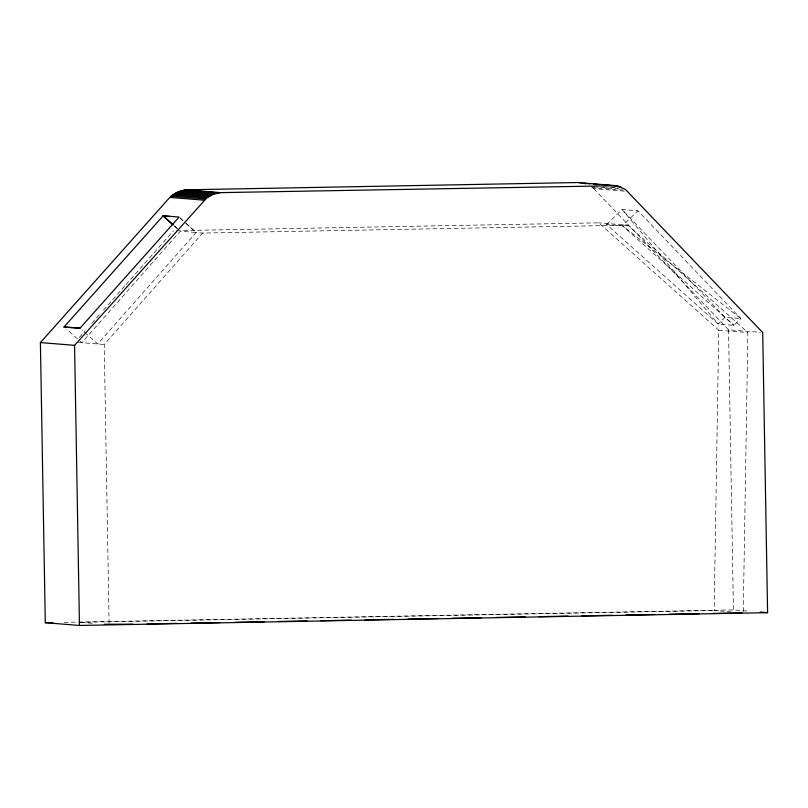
<?xml version="1.0" encoding="UTF-8"?>
<svg xmlns="http://www.w3.org/2000/svg" width="808" height="808" viewBox="0 0 808 808"><rect width="100%" height="100%" fill="white"/><g stroke="black" fill="none" stroke-linecap="round" stroke-linejoin="round"><path stroke-width="0.61" stroke-dasharray="4.04 3.03" d="M731.139 611.878L714.161 610.515L718.766 330.219L598.728 222.836L176.053 230.684M743.279 611.595L747.865 332.553L627.826 225.169L598.728 222.836M79.315 337.451L85.153 330.836M91.819 323.281L99.323 314.787M103.495 310.06L111.827 300.616M112.665 299.677L125.169 285.507M126.008 284.567L173.538 230.734M627.826 225.169L202.636 233.068L196.132 232.512L97.707 343.986L81.871 329.846M109.11 623.372L104.242 344.511L202.636 233.068M606.555 224.483L622.049 209.514L637.946 210.797L740.865 318.584L733.947 325.361L718.201 324.089L606.555 224.483L622.463 225.755L740.865 318.584L724.958 317.302L622.049 209.514L718.201 324.089L724.958 317.302L733.947 325.361L622.463 225.755L637.946 210.797M64.196 622.352L733.422 609.919L748.067 611.101M80.032 622.291L714.161 610.515M611.646 186.89L615.312 187.183M603.293 186.88L617.948 188.052M593.668 186.86L621.746 189.123M591.234 186.668L592.527 187.628L623.049 190.082M592.527 187.628L593.759 188.668L627.937 191.415M186.264 223.574L196.132 232.512L180.224 231.229L81.8 342.703L66.882 329.391M593.759 188.668L728.533 329.795L760.267 332.351M718.766 330.219L747.865 332.553M78.467 342.441L104.242 344.511M81.244 622.392L93.364 623.362M179.881 217.998L184.396 222.028M185.305 222.836L196.132 232.512M173.902 225.594L178.417 229.624L173.942 225.543M179.992 217.887L182.679 220.321M728.533 329.795L733.422 609.919"/><path stroke-width="1.21" d="M80.002 328.179L63.862 327.139L163.166 215.797L179.093 217.069L80.002 328.179L64.085 326.897M40.4 342.582L168.619 198.748C173.508 193.243 180.719 189.9 188.092 189.789L577.548 182.547L616.544 185.709L625.412 189.415L762.712 332.543L767.6 612.666L79.467 625.453L45.288 622.705L40.4 342.582L74.578 345.329L206.868 197.778L213.302 194.263L220.443 192.627L616.544 185.709M45.288 622.705L52.853 622.564M133.088 624.19L104.282 624.241M146.955 623.928L177.204 623.362M191.072 623.109L220.069 622.574M235.199 622.291L264.196 621.756M278.063 621.493L307.06 620.958M320.928 620.695L351.187 620.14M365.054 619.877L394.051 619.342M407.919 619.08L438.168 618.524M452.036 618.261L481.033 617.726M496.163 617.443L525.16 616.908M539.027 616.645L568.024 616.11M581.891 615.847L612.151 615.292M626.018 615.029L655.015 614.494M668.883 614.231L699.142 613.676M713.01 613.413L741.996 612.878M590.042 183.81L583.932 183.315L585.477 183.78M593.698 184.103L599.809 184.598M603.465 184.891L610.787 185.476M614.454 185.769L618.12 186.062M594.021 184.466L596.466 184.668M603.788 185.254L606.232 185.446M618.726 186.901L621.17 187.102M186.254 189.88L220.443 192.627M184.436 190.102L218.614 192.849M182.638 190.456L216.817 193.203M180.861 190.92L215.039 193.678M179.124 191.516L213.302 194.263M177.427 192.223L211.605 194.981M175.78 193.051L209.969 195.799M174.205 193.991L208.383 196.738M172.69 195.031L206.868 197.778M171.246 196.182L205.434 198.93M169.892 197.415L204.071 200.172M170.549 216.514L163.064 215.918L172.993 224.786M760.278 612.08L767.6 612.666M579.164 182.578L582.366 182.962M163.166 215.797L173.043 224.735M74.578 345.329L79.467 625.453"/></g></svg>
